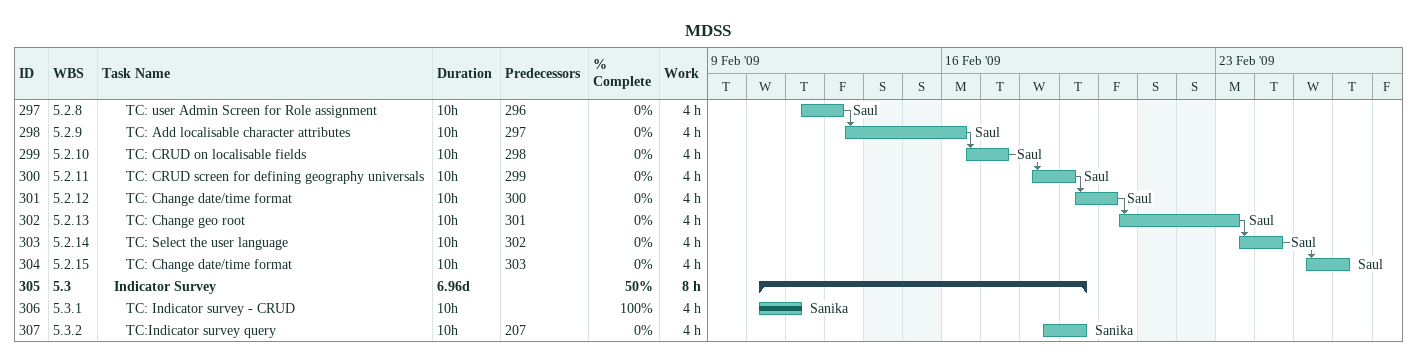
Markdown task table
MDSS

| ID | WBS | Task | Duration | Start | Finish | Predecessors | Resources | % complete | Work (h) |
|---|---|---|---|---|---|---|---|---|---|
| 297 | 5.2.8 | TC: user Admin Screen for Role assignment | 10h | 2009-02-12 | 2009-02-13 | 296 | Saul | 0 | 4 |
| 298 | 5.2.9 | TC: Add localisable character attributes | 10h | 2009-02-13 | 2009-02-16 | 297 | Saul | 0 | 4 |
| 299 | 5.2.10 | TC: CRUD on localisable fields | 10h | 2009-02-16 | 2009-02-17 | 298 | Saul | 0 | 4 |
| 300 | 5.2.11 | TC: CRUD screen for defining geography universals | 10h | 2009-02-18 | 2009-02-19 | 299 | Saul | 0 | 4 |
| 301 | 5.2.12 | TC: Change date/time format | 10h | 2009-02-19 | 2009-02-20 | 300 | Saul | 0 | 4 |
| 302 | 5.2.13 | TC: Change geo root | 10h | 2009-02-20 | 2009-02-23 | 301 | Saul | 0 | 4 |
| 303 | 5.2.14 | TC: Select the user language | 10h | 2009-02-23 | 2009-02-24 | 302 | Saul | 0 | 4 |
| 304 | 5.2.15 | TC: Change date/time format | 10h | 2009-02-25 | 2009-02-26 | 303 | Saul | 0 | 4 |
| 305 | 5.3 | **Indicator Survey** | 6.96d | 2009-02-11 | 2009-02-19 |  |  | 50 | 8 |
| 306 | 5.3.1 | TC: Indicator survey - CRUD | 10h | 2009-02-11 | 2009-02-12 |  | Sanika | 100 | 4 |
| 307 | 5.3.2 | TC:Indicator survey query | 10h | 2009-02-18 | 2009-02-19 | 207 | Sanika | 0 | 4 |
